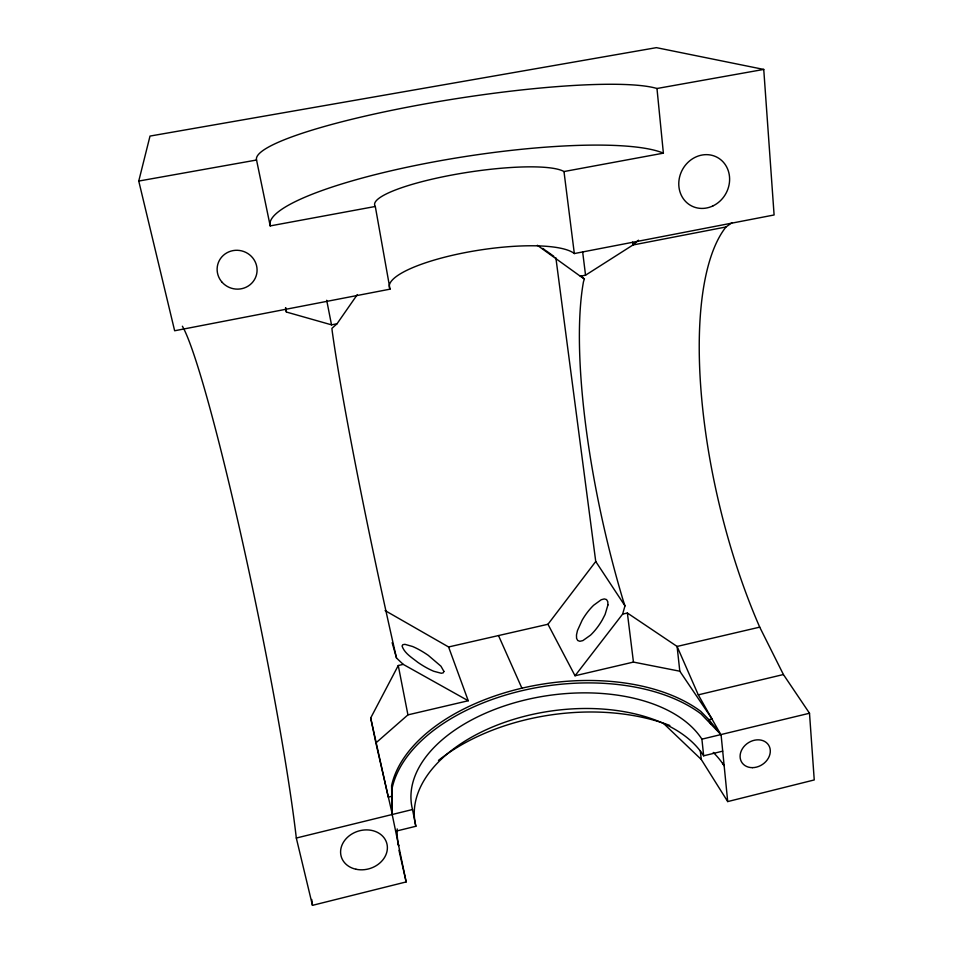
<?xml version="1.0" encoding="UTF-8"?>
<svg xmlns="http://www.w3.org/2000/svg" width="953" height="953" viewBox="0 0 953 953"><rect width="100%" height="100%" fill="white"/><g stroke="black" fill="none" stroke-linecap="round" stroke-linejoin="round"><path stroke-width="1.43" d="M182.38 326.224A292.762 19.346 78.3 0 1 242.884 543.413A292.762 19.346 78.3 0 1 296.312 838.032L312.453 905.35L406.157 881.93L392.231 814.708L392.112 788.286A171.766 100.196 -8.3 0 1 520.6 691.008A171.766 100.196 -8.3 0 1 701.063 713.928L721.076 734.739L727.711 801.58L814.243 779.947L809.502 713.237L783.414 674.533L759.72 627.145A276.989 95.348 76.7 0 1 725.983 226.981L731.88 222.788M138.757 181.058L150.014 136.076L656.403 47.65L763.746 69.426L774.098 214.973L574.325 253.558A95.133 22.836 -8.8 0 0 465.207 252.593A95.133 22.836 -8.8 0 0 390.015 289.164L174.649 330.762L138.757 181.058L256.548 160.021A207.766 29.293 -8.9 0 1 425.419 103.853A207.766 29.293 -8.9 0 1 656.974 88.498L763.746 69.426M555.873 257.775L595.744 561.496L547.963 624.263L575.04 675.76L622.619 614.113L624.989 605.858L623.131 600.295A280.849 68.342 77.2 0 1 583.45 281.85L584.368 278.943L581.032 276.167M375.589 741.541L370.693 717.99L398.259 665.516L403.226 664.384L468.233 700.753L407.932 714.869L375.875 742.935L392.148 813.54L391.588 785.713A171.909 99.97 -8.3 0 1 520.219 688.59A171.909 99.97 -8.3 0 1 700.789 711.379L708.925 719.706L720.337 733.774L698.287 694.856L677.095 646.444L627.372 613.017L622.619 614.113M403.226 664.384L396.519 658.035L395.161 652.221A288.533 12.556 77.9 0 1 332.204 331.12L331.906 328.38L337.028 323.77L357.327 294.572M638.486 240.204L632.959 244.981L585.547 275.191L580.294 276.215L537.349 245.278M809.502 713.237L701.908 739.159A150.931 87.914 -8.3 0 0 524.484 700.133A150.931 87.914 -8.3 0 0 412.506 809.526L296.312 838.032M395.65 831.23L415.865 826.275A150.121 89.141 -8.3 0 1 526.961 715.691A150.121 89.141 -8.3 0 1 703.659 755.812L722.708 751.155M698.287 694.856L783.414 674.533M575.04 675.76L633.447 662.085L679.811 671.21L712.058 718.955L708.925 719.706L710.712 723.851M759.72 627.145L677.095 646.444L679.811 671.21M385.095 610.587L448.589 646.968L547.963 624.263M285.495 307.819L286.376 312.024L331.513 324.842L337.028 323.77M725.983 226.981L632.959 244.981L632.649 242.098M256.548 160.021L270.199 225.909L375.303 206.467A97.289 17.916 -8.8 0 1 453.08 174.816A97.289 17.916 -8.8 0 1 563.985 171.552L663.383 153.159L656.974 88.498M580.294 276.215L584.368 278.943M553.8 256.297L546.26 250.889M542.757 248.364L545.128 250.079M663.836 723.732L701.265 759.47L727.711 801.58M595.744 561.496L624.989 605.858M722.541 763.246L724.149 765.724A170.039 102.805 -8.2 0 0 713.273 752.429M498.514 635.568L521.91 688.197M448.589 646.968L468.233 700.753M392.136 642.667L396.519 658.035M398.032 843L398.688 845.883A170.039 102.805 -8.2 0 1 397.21 828.931M398.973 850.279L406.157 881.93M370.693 717.99L388.264 797.125L391.612 796.315L392.112 798.948M412.506 809.526L415.865 826.275M326.7 300.278L331.513 324.842M398.259 665.516L407.932 714.869M375.303 206.467L390.015 289.164M285.781 307.819L286.376 312.024M563.985 171.552L574.325 253.558M582.64 251.771L585.547 275.191M627.372 613.017L633.447 662.085M311.726 899.489L312.453 905.35M700.348 750.845L701.265 759.47M701.908 739.159L703.659 755.812M438.475 760.411A170.039 102.805 -8.2 0 1 669.864 725.507M270.199 225.909A204.133 37.87 -8.8 0 1 434.747 161.724A204.133 37.87 -8.8 0 1 663.383 153.159M607.943 604.929L605.095 614.459L602.248 620.01A34.737 15.975 -59 0 1 590.538 635.151L582.855 640.607L579.865 641.286L577.732 640.511L576.577 638.355L576.482 634.972L577.447 630.6L582.188 620.129A35.547 16.713 -59.3 0 1 593.624 605.274L601.26 599.723L604.297 598.925L606.513 599.556L607.764 601.605L607.943 604.929M443.895 671.377L443.3 672.806L441.322 673.271L433.782 671.269A35.273 10.709 37 0 1 417.759 662.299C412.006 657.653 404.525 653.413 402.059 646.039L402.797 644.705L404.918 644.335L412.566 646.491A36.119 11.21 37.2 0 1 428.254 655.342L440.917 666.171L443.895 671.377M752.382 767.653A15.951 12.949 -33.2 0 0 769.464 746.747A15.951 12.949 -33.2 0 0 743.745 746.818A15.951 12.949 -33.2 0 0 752.382 767.653M355.969 869.243A23.718 19.572 -17 0 0 387.037 844.322A23.718 19.572 -17 0 0 348.965 836.019A23.718 19.572 -17 0 0 355.969 869.243M222.216 282.386A20.037 19.37 17.5 0 0 256.083 276.12A20.037 19.37 17.5 0 0 232.997 250.615A20.037 19.37 17.5 0 0 222.216 282.386M712.868 205.943A27.47 24.79 -61.7 0 0 720.563 159.556A27.47 24.79 -61.7 0 0 679.167 179.116A27.47 24.79 -61.7 0 0 712.868 205.943"/></g></svg>
